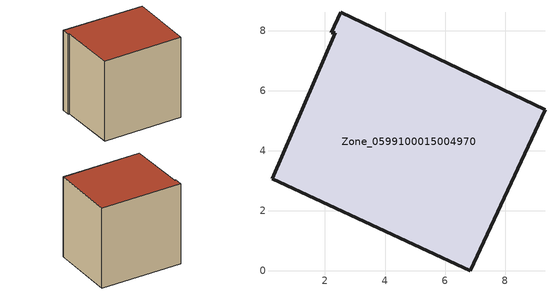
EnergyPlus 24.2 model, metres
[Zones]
Zone_0599100015004970
 floor ground (C_G): 0.24,3.06 2.34,7.92 2.21,7.93 2.53,8.61 9.33,5.36 6.84,0 z0.9
 wall outside (C_F): 6.84,0 9.33,5.36 2.53,8.61 2.21,7.93 2.34,7.92 0.24,3.06 6.84,0 z0.9:8.46
 roof outside (C_R): 2.34,7.92 0.24,3.06 6.84,0 9.33,5.36 2.53,8.61 2.21,7.93 z8.46
[BUILDING]
Pand.0599100015004970: North Axis=0; Terrain=City; Loads Convergence Tolerance Value=0.04; Temperature Convergence Tolerance Value=0.4; Solar Distribution=FullExterior; Maximum Number of Warmup Days=25; Minimum Number of Warmup Days=1
[Site:Location]
Rotterdam.The.Hague.AP_ZH_NLD Design_Conditions: Latitude=51.96; Longitude=4.45; Time Zone=1; Elevation=-4.5
[SITE:GROUNDTEMPERATURE:BUILDINGSURFACE]
18, 18, 18, 18, 18, 18, 18, 18, 18, 18, 18, 18
[MATERIAL] Thermal Absorptance=0.9; Solar Absorptance=0.7; Visible Absorptance=0.7
Name | Roughness | Thickness | Conductivity | Density | Specific Heat
G.TI.1946-1964 | MediumSmooth | 0.15 | 1 | 540 | 1210
F.TI.1946-1964 | Rough | 0.3 | 0.857143 | 1920 | 840
R.TI.1946-1964 | MediumRough | 0.2 | 0.277778 | 1500 | 1000
[CONSTRUCTION]
C_G: G.TI.1946-1964
C_F: F.TI.1946-1964
C_R: R.TI.1946-1964
[ZONE]
Zone_0599100015004970: Type=1; Multiplier=1; Ceiling Height=Autocalculate; Volume=Autocalculate; Floor Area=autocalculate; Part of Total Floor Area=Yes
[ZONEINFILTRATION:DESIGNFLOWRATE]
Infil_Zone_0599100015004970: Zone or ZoneList or Space or SpaceList=Zone_0599100015004970; Schedule=AlwaysOn; Design Flow Rate Calculation Method=Flow/Area; Flow Rate per Floor Area=0.003; Constant Term Coefficient=1; Temperature Term Coefficient=0; Velocity Term Coefficient=0; Velocity Squared Term Coefficient=0
[HVACTEMPLATE:ZONE:IDEALLOADSAIRSYSTEM]
Zone_0599100015004970: Maximum Heating Supply Air Temperature=50; Minimum Cooling Supply Air Temperature=13; Maximum Heating Supply Air Humidity Ratio=0.0156; Minimum Cooling Supply Air Humidity Ratio=0.0077; Heating Limit=NoLimit; Cooling Limit=NoLimit; Dehumidification Control Type=ConstantSensibleHeatRatio; Cooling Sensible Heat Ratio=0.7; Dehumidification Setpoint=60; Humidification Control Type=None; Humidification Setpoint=30; Outdoor Air Method=None; Outdoor Air Flow Rate per Person=0.00944; Outdoor Air Flow Rate per Zone Floor Area=0; Outdoor Air Flow Rate per Zone=0; Demand Controlled Ventilation Type=None; Outdoor Air Economizer Type=NoEconomizer; Heat Recovery Type=None; Sensible Heat Recovery Effectiveness=0.7; Latent Heat Recovery Effectiveness=0.65
[ZONECONTROL:THERMOSTAT]
ThermostatControl_Zone_0599100015004970: Zone or ZoneList=Zone_0599100015004970; Control Type Schedule=DualSetpointControlType; Control 1=Thermostat_Zone_0599100015004970; Temperature Difference Between Cutout And Setpoint=0
[THERMOSTATSETPOINT:DUALSETPOINT]
Thermostat_Zone_0599100015004970: Heating Setpoint Temperature Schedule=HeatingSetpoint_Zone_0599100015004970; Cooling Setpoint Temperature Schedule=CoolingSetpoint_Zone_0599100015004970
[SCHEDULE:COMPACT]
HeatingSetpoint_Zone_0599100015004970: Through: 12/31, For: AllDays, Until: 24:00, 21
CoolingSetpoint_Zone_0599100015004970: Through: 12/31, For: AllDays, Until: 24:00, 24
DualSetpointControlType: Through: 12/31, For: AllDays, Until: 24:00, 4
AlwaysOn: Through: 12/31, For: AllDays, Until: 24:00, 1
